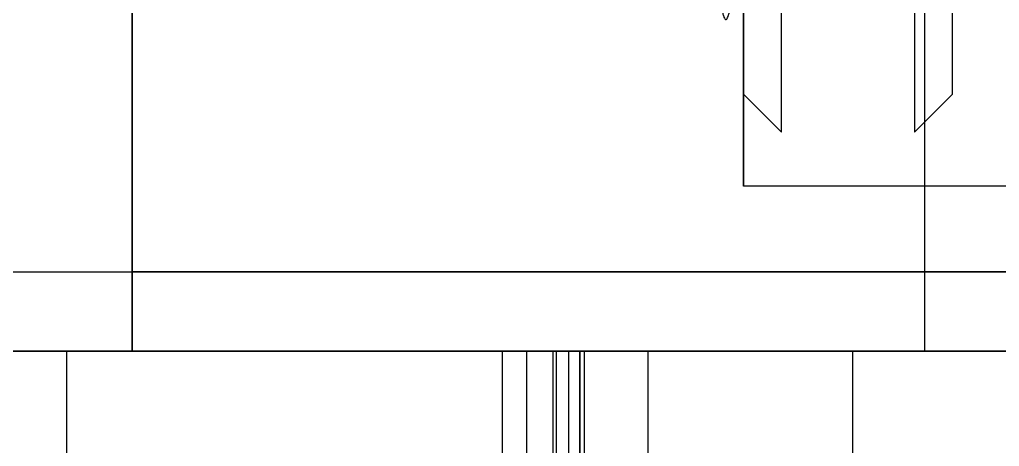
# Model space of a CAD drawing. Header units: inches. Extents: x -3.4 to 11, y -3.7 to 6.8.
# Drawn here: x 0.8838 to 1.0649, y 2.0615 to 2.1404 of the extents above; entities that cross this region are included whole.
import ezdxf

# ---------------------------------------------------------------- set-up
doc = ezdxf.new("R2010")
doc.units = ezdxf.units.IN
doc.header["$MEASUREMENT"] = 0
for name, color, linetype in [('59', 7, 'Continuous'), ('61', 7, 'Continuous'), ('62', 7, 'Continuous')]:
    doc.layers.add(name, color=color, linetype=linetype)

# ---------------------------------------------------------------- blocks, each defined once
blk = doc.blocks.new('60635K860_HIGH-MISALIGNMENT FLEXIBLE SHAFT COUPLING')
at = {"layer": '59', "color": 0}
for p, q in [((-2.5698, 7.7297, -3.175), (2.7284, 7.4342, -3.175)), ((2.7284, 7.4342, -3.175), (2.7284, 7.4342)), ((2.2971, 6.3968, -3.175), (-1.8005, 6.5262, -3.175)), ((2.2971, 6.3968, -3.175), (2.2971, 6.3968)), ((2.4096, 6.4067, -3.175), (2.4096, 6.4067)), ((2.1601, 5.1639), (2.1601, 5.1639, -3.175)), ((2.4096, 5.1138), (2.4096, 5.1138, -3.175)), ((3.6896, 0, -3.175), (3.6896, 0)), ((2.0436, -5.2111, -3.175), (2.0436, -5.2111)), ((0, -5.5975), (0, -5.5975, -3.175)), ((-2.081, -6.2158, -3.175), (2.2843, -6.4593, -3.175)), ((2.2843, -6.4593), (2.2843, -6.4593, -3.175)), ((2.3555, -7.7067, -3.175), (-2.1075, -7.5657, -3.175)), ((2.3555, -7.7067, -3.175), (2.3555, -7.7067)), ((2.4301, -7.7079), (2.4301, -7.7079, -3.175))]:
    blk.add_line(p, q, dxfattribs=at)
at = {"layer": '59', "color": 0, "extrusion": (1.41791e-15, -6.83749e-15, -1)}
blk.add_arc((-2.5968, 5.0751, 3.175), 2.3628, 93.1929, 168.2845, dxfattribs=at)
at = {"layer": '59', "color": 0}
for centre, radius, start, end in [((2.4096, 5.7602, -3.175), 0.6464, 90, 100.022), ((2.4096, 5.7602, -3.175), 0.6464, 270, 90), ((2.4096, 5.7602, -3.175), 0.6464, 247.3, 270), ((0, 0, -3.175), 3.6896, 0, 180), ((0, 0, -3.175), 3.6896, 180, 0), ((2.4301, -5.3451, -3.175), 2.3628, 270, 18.1782), ((2.2796, -5.8129, -3.175), 0.6464, 270.413, 111.4135), ((0, 0, -3.175), 5.5975, 270, 291.4135)]:
    blk.add_arc(centre, radius, start, end, dxfattribs=at)
at = {"layer": '59', "color": 0, "extrusion": (6.44205e-15, -2.69476e-15, -1)}
blk.add_arc((0, 0, 3.175), 5.5975, 59.4355, 112.7, dxfattribs=at)
at = {"layer": '59', "color": 0, "extrusion": (4.77642e-15, 5.66519e-15, -1)}
blk.add_arc((0, 0, 3.175), 5.5975, 270, 20.5875, dxfattribs=at)
at = {"layer": '59', "color": 0, "extrusion": (-6.97948e-15, 2.20439e-16, -1)}
blk.add_arc((-2.4301, -5.3451, 3.175), 2.3628, 270, 271.809, dxfattribs=at)
blk = doc.blocks.new('60635K103_HIGH-MISALIGNMENT FLEXIBLE SHAFT COUPLING')
at = {"layer": '61', "color": 0}
for p, q in [((3.1496, 6.3754, -3.5814), (3.3274, 6.3754, -3.4036)), ((3.9528, 6.3754, -3.4036), (4.1306, 6.3754, -3.5814))]:
    blk.add_line(p, q, dxfattribs=at)
at = {"layer": '61', "color": 0, "extrusion": (-1, -1.11022e-16, 6.12323e-17)}
for centre, start, end in [((-6.3754, -5.1816, -3.3274), 90, 180), ((-6.3754, -5.1816, -3.9528), 0, 90)]:
    blk.add_arc(centre, 1.778, start, end, dxfattribs=at)
at = {"layer": '61', "color": 0, "extrusion": (1, 1.11022e-16, -7.0442e-15)}
for centre, start, end in [((6.3754, -5.1816, 3.9528), 0, 90), ((6.3754, -5.1816, 3.3274), 90, 180)]:
    blk.add_arc(centre, 1.778, start, end, dxfattribs=at)
at = {"layer": '61', "color": 0, "extrusion": (1, -2.06432e-16, -7.0442e-15)}
for centre, start, end in [((6.3754, -5.1816, 3.1496), 270, 90), ((6.3754, -5.1816, 4.1306), 90, 270)]:
    blk.add_arc(centre, 1.6002, start, end, dxfattribs=at)
at = {"layer": '61', "color": 0, "extrusion": (-1, 2.06432e-16, 6.12323e-17)}
for centre, radius, start, end in [((-6.3754, -5.1816, -4.1306), 1.6002, 90, 270), ((-6.3754, -5.1816, -3.1496), 1.25, 23.6767, 114.0956), ((-6.3754, -5.1816, -3.1496), 1.6002, 270, 90)]:
    blk.add_arc(centre, radius, start, end, dxfattribs=at)
at = {"layer": '61', "color": 0}
blk.add_rational_spline([(2.9532, 7.6254, -5.1816), (2.9734, 7.6254, -4.8467), (2.991, 7.4579, -4.5566), (3.0288, 7.0971, -3.9316), (3.0666, 6.3754, -3.9316), (3.1044, 5.6537, -3.9316), (3.1422, 5.2929, -4.5566), (3.1458, 5.2583, -4.6164), (3.1496, 5.2306, -4.6796)], [0.933012701892, 0.93301263065, 1, 0.866025403784, 1, 0.866025403784, 1, 0.985415079496, 0.974005684982], degree=2, knots=[0.89705882, 0.89705882, 0.89705882, 0.90196078, 0.90196078, 0.91176471, 0.91176471, 0.92156863, 0.92156863, 0.92263591, 0.92263591, 0.92263591], dxfattribs=at)
at = {"layer": '62', "color": 0}
for p, q in [((0.2781, 9.3224, -2.748), (0.2781, 8.9492, -2.3749)), ((0.2781, 9.3224, -7.5644), (0.2781, 9.3224, -2.748)), ((0.2781, 8.9492, -2.3749), (0.2781, 3.9903, -2.3749)), ((6.8073, 6.3754, -3.1496), (3.1496, 6.3754, -3.1496)), ((0.2781, 3.9903, -7.9375), (0.2781, 3.9903, -2.3749)), ((4, 0, -2.3749), (4, 0, -7.9375)), ((0.2781, -3.9903, -2.3749), (0.2781, -3.9903, -7.9375)), ((0.2781, -3.9903, -2.3749), (0.2781, -6, -2.3749)), ((0.2781, -6, -2.3749), (-0.2781, -6, -2.3749)), ((0.2781, -6, -2.3749), (0.2781, -6, -7.9375))]:
    blk.add_line(p, q, dxfattribs=at)
for start, end in [(0, 88.29111), (180, 0)]:
    blk.add_arc((0, 0, -2.748), 9.3266, start, end, dxfattribs=at)
at = {"layer": '62', "color": 0, "extrusion": (1.6644e-30, -6.98296e-15, -1)}
blk.add_arc((0, 0, 2.3749), 8.9535, 91.78011, 180, dxfattribs=at)
at = {"layer": '62', "color": 0, "extrusion": (1, 1.11022e-16, -7.0442e-15)}
for start, end in [(270, 90), (90, 270)]:
    blk.add_arc((6.3754, -5.1816, 3.1496), 2.032, start, end, dxfattribs=at)
at = {"layer": '62', "color": 0, "extrusion": (7.75265e-31, -6.98296e-15, -1)}
blk.add_arc((0, 0, 2.3749), 4, 93.9871, 180, dxfattribs=at)
at = {"layer": '62', "color": 0, "extrusion": (-7.91416e-31, 6.98296e-15, -1)}
blk.add_arc((0, 0, 2.3749), 8.9535, 180, 0, dxfattribs=at)
at = {"layer": '62', "color": 0, "extrusion": (-6.72482e-15, -3.94659e-15, -1)}
blk.add_arc((0, 0, 2.3749), 4, 180, 266.0129, dxfattribs=at)
at = {"layer": '62', "color": 0}
blk.add_open_spline([(6.8073, 6.3754, -3.1496), (6.3126, 6.9036, -3.1496), (5.767, 7.3577, -3.3395), (4.9724, 7.897, -3.8137), (4.7065, 8.0562, -4.0066), (4.2432, 8.3096, -4.4999), (4.0369, 8.4076, -4.8232), (4.0378, 8.4072, -5.5423), (4.2454, 8.3085, -5.8664), (4.7097, 8.0544, -6.3592), (4.9721, 7.8973, -6.5495), (5.773, 7.3535, -7.0269), (6.3189, 6.8969, -7.2136), (6.8073, 6.3754, -7.2136)], degree=3, knots=[0, 0, 0, 0, 0.25, 0.25, 0.375, 0.375, 0.5, 0.5, 0.625, 0.625, 0.75, 0.75, 1, 1, 1, 1], dxfattribs=at)

msp = doc.modelspace()

# ---------------------------------------------------------------- block references
at = {"color": 0, "extrusion": (0, -1, 0), "xscale": 0.03937007874015748, "yscale": 0.03937007874015748, "zscale": 0.03937007874015748}
for name, p in [('60635K103_HIGH-MISALIGNMENT FLEXIBLE SHAFT COUPLING', (0.89365, 2.44215, -1.98561)), ('60635K860_HIGH-MISALIGNMENT FLEXIBLE SHAFT COUPLING', (0.89254, 2.44022, -1.95411))]:
    msp.add_blockref(name, p, dxfattribs=at)

doc.saveas('drawing.dxf')
